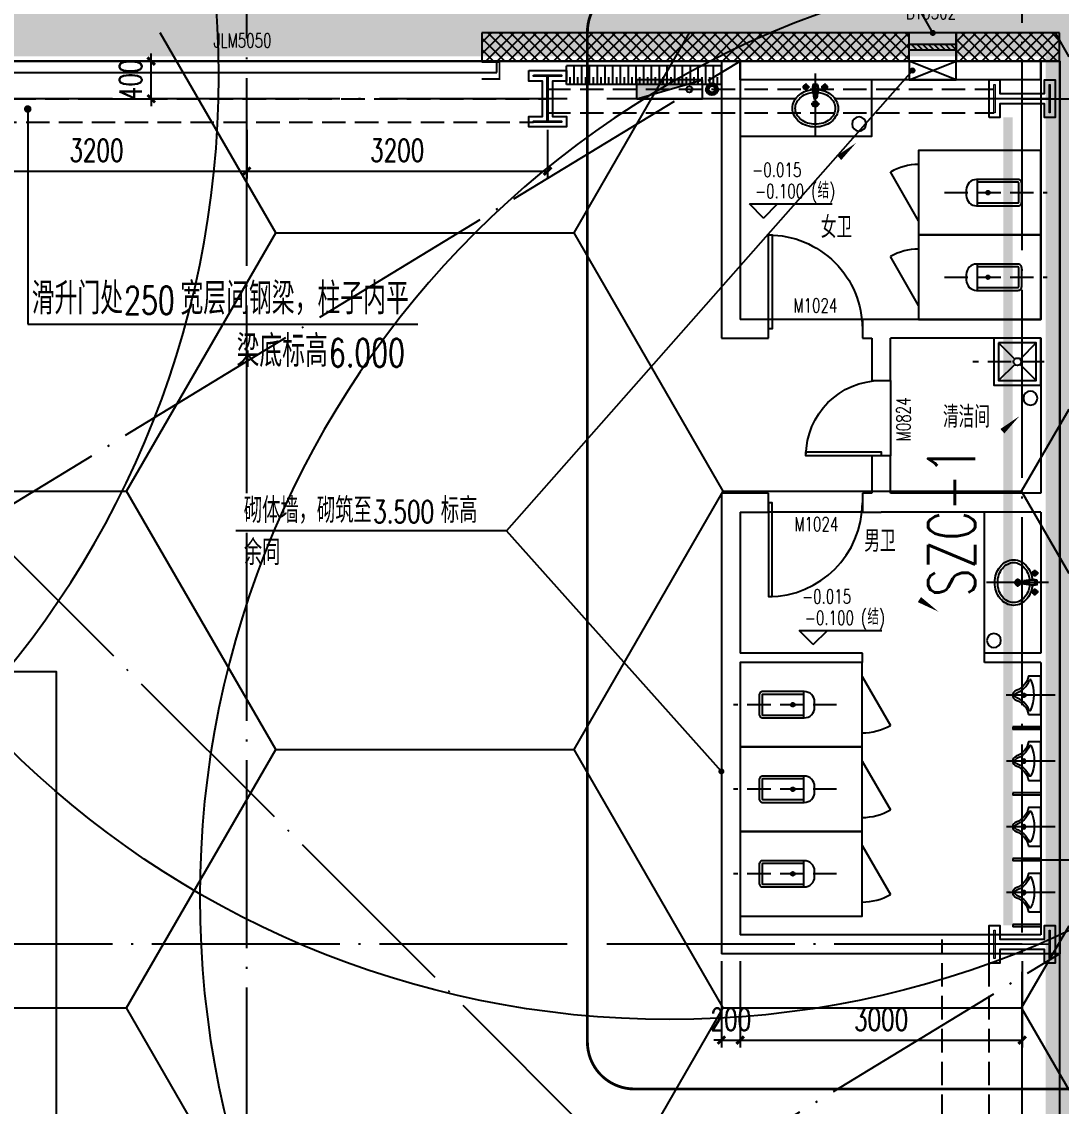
# Model space of a CAD drawing. Extents: x -821772 to -21949, y 506164 to 1049594.
# Drawn here: x -155100 to -144037, y 821096 to 832639 of the extents above; entities that cross this region are included whole.
import ezdxf
from ezdxf.enums import TextEntityAlignment as Align
from ezdxf.xclip import XClip

# ---------------------------------------------------------------- set-up
doc = ezdxf.new("R2010")
doc.units = 0
doc.header["$LTSCALE"] = 1000
doc.header["$MEASUREMENT"] = 0
doc.header["$XCLIPFRAME"] = 2
for name, pattern in [('10平面20250807_t3$0$10平面$0$DASH', [0.35, 0.25, -0.1]), ('10平面20250807_t3$0$10平面$1$DOTE', [2.42, 2, -0.2, 0.02, -0.2]), ('10平面20250807_t3$0$CENTER', [2, 1.25, -0.25, 0.25, -0.25]), ('10平面20250807_t3$0$DASH', [0.35, 0.25, -0.1]), ('10平面20250807_t3$0$DOTE', [2.42, 2, -0.2, 0.02, -0.2]), ('DASH', [0.35, 0.25, -0.1])]:
    doc.linetypes.add(name, pattern=pattern)
doc.layers.get('Defpoints').update_dxf_attribs({"color": 210})
for name, color, linetype, lineweight in [('1-防火分区线', 201, 'DASH', 50), ('10平面20250807_t3$0$LG-ZF消防', 1, 'Continuous', 60), ('10平面20250807_t3$0$S-col', 8, 'Continuous', 0), ('10平面20250807_t3$0$THIN', 8, 'Continuous', 0), ('10平面20250807_t3$0$柱间支撑', 8, '10平面20250807_t3$0$CENTER', 0)]:
    doc.layers.add(name, color=color, linetype=linetype, lineweight=lineweight)
for name, color, linetype in [('10平面20250807_t3$0$10平面$0$WINDOW', 8, 'Continuous'), ('10平面20250807_t3$0$10平面$0$WINDOW_TEXT', 8, 'Continuous'), ('10平面20250807_t3$0$10平面$1$A-AXIS-DOTE', 8, '10平面20250807_t3$0$10平面$1$DOTE'), ('10平面20250807_t3$0$99平面图例外参$0$A-HATCH-2', 8, 'Continuous'), ('10平面20250807_t3$0$A-AXIS-DOTE', 8, '10平面20250807_t3$0$DOTE'), ('10平面20250807_t3$0$A-AXIS-DP', 8, 'Continuous'), ('10平面20250807_t3$0$A-AXIS-SYMB', 8, 'Continuous'), ('10平面20250807_t3$0$A-HATCH-2', 8, 'Continuous'), ('10平面20250807_t3$0$A-HRAIL', 8, 'Continuous'), ('10平面20250807_t3$0$A-LIN-V', 8, 'Continuous'), ('10平面20250807_t3$0$A-SFCE', 8, 'Continuous'), ('10平面20250807_t3$0$A-TEXT', 8, 'Continuous'), ('10平面20250807_t3$0$A-WC', 8, 'Continuous'), ('10平面20250807_t3$0$A-WINDOW', 8, 'Continuous'), ('10平面20250807_t3$0$AS-WALL', 8, 'Continuous'), ('10平面20250807_t3$0$AS-结构边线层', 8, 'Continuous'), ('10平面20250807_t3$0$DIM_ELEV', 8, 'Continuous'), ('10平面20250807_t3$0$DIM_SYMB', 8, 'Continuous'), ('10平面20250807_t3$0$PUB_HATCH', 8, 'Continuous'), ('10平面20250807_t3$0$PUB_TEXT', 8, 'Continuous'), ('10平面20250807_t3$0$SB_ZF消火栓', 10, 'Continuous'), ('10平面20250807_t3$0$建-标高', 8, 'Continuous'), ('10平面20250807_t3$0$建-门', 8, 'Continuous'), ('10平面20250807_t3$0$建-门窗编号', 8, 'Continuous'), ('PUB_HATCH', 8, 'Continuous')]:
    doc.layers.add(name, color=color, linetype=linetype)
doc.styles.add('10平面20250807_t3$0$10平面$0$_TCH_WINDOW', font='SIMPLEX', dxfattribs={"height": 3.5, "bigfont": 'GBCBIG'})
doc.styles.add('10平面20250807_t3$0$_TCH_DIM', font='SIMPLEX', dxfattribs={"bigfont": 'GBCBIG'})
doc.styles.add('10平面20250807_t3$0$_TCH_DIM_T3', font='SIMPLEX', dxfattribs={"width": 0.705882, "bigfont": 'GBCBIG'})
doc.styles.add('10平面20250807_t3$0$_TCH_WINDOW', font='SIMPLEX', dxfattribs={"height": 3.5, "bigfont": 'GBCBIG'})
doc.styles.add('10平面20250807_t3$0$A-STANDARD', font='SIMPLEX', dxfattribs={"bigfont": 'GBCBIG'})
doc.styles.add('10平面20250807_t3$0$A-WIN-LABEL', font='SIMPLEX', dxfattribs={"bigfont": 'GBCBIG'})
doc.styles.add('10平面20250807_t3$0$TSSD_Rein', font='tj-romans1.shx', dxfattribs={"width": 0.7, "bigfont": 'tj-hztxt.shx'})
doc.dimstyles.new('10平面20250807_t3$0$_TCH_ARCH&&80', dxfattribs={"dimtxt": 238, "dimasz": 80, "dimexe": 80, "dimexo": 80, "dimgap": 101, "dimtad": 1, "dimdec": 0, "dimzin": 0, "dimdsep": 46, "dimtxsty": '10平面20250807_t3$0$_TCH_DIM_T3', "dimblk": '10平面20250807_t3$0$_ArchTick', "dimcen": 0.09, "dimclrt": 7, "dimazin": 2, "dimtfac": 1, "dimtdec": 0, "dimtix": 1, "dimtmove": 2, "dimatfit": 3, "dimfxl": 0, "dimtolj": 1, "dimtzin": 0, "dimarcsym": 0})
pattern_1 = [(45, (60, 0), (-60.000061, 60.000061), []), (135, (60, 0), (-60.000061, -60.000061), [])]

# ---------------------------------------------------------------- blocks, each defined once
blk = doc.blocks.new('10平面20250807_t3$0$_ArchTick')
at = {"color": 0, "linetype": 'ByBlock', "const_width": 0.4}
blk.add_lwpolyline([(-0.5, -0.5), (0.5, 0.5)], dxfattribs=at)
blk = doc.blocks.new('*D10131')
at = {"layer": '10平面20250807_t3$0$A-AXIS-DP', "color": 0, "lineweight": -2}
for p, q in [((68032, 26670), (68032, 26150)), ((71232, 26670), (71232, 26150)), ((68032, 26230), (71232, 26230))]:
    blk.add_line(p, q, dxfattribs=at)
at = {"layer": 'Defpoints', "color": 0}
for p in [(68032, 26750), (71232, 26750), (71232, 26230)]:
    blk.add_point(p, dxfattribs=at)
at = {"layer": '10平面20250807_t3$0$A-AXIS-DP', "color": 0, "lineweight": -2, "xscale": 80, "yscale": 80, "zscale": 80, "rotation": 180}
blk.add_blockref('10平面20250807_t3$0$_ArchTick', (68032, 26230), dxfattribs=at)
at = {"layer": '10平面20250807_t3$0$A-AXIS-DP', "color": 0, "lineweight": -2, "xscale": 80, "yscale": 80, "zscale": 80}
blk.add_blockref('10平面20250807_t3$0$_ArchTick', (71232, 26230), dxfattribs=at)
at = {"layer": '10平面20250807_t3$0$A-AXIS-DP', "color": 7, "insert": (69632, 26450), "char_height": 238, "attachment_point": 5, "style": '10平面20250807_t3$0$_TCH_DIM_T3'}
blk.add_mtext('\\A1;3200', dxfattribs=at)
blk = doc.blocks.new('*D10132')
at = {"layer": '10平面20250807_t3$0$A-AXIS-DP', "color": 0, "lineweight": -2}
for p, q in [((64832, 26670), (64832, 26150)), ((68032, 26670), (68032, 26150)), ((64832, 26230), (68032, 26230))]:
    blk.add_line(p, q, dxfattribs=at)
at = {"layer": 'Defpoints', "color": 0}
for p in [(64832, 26750), (68032, 26750), (68032, 26230)]:
    blk.add_point(p, dxfattribs=at)
at = {"layer": '10平面20250807_t3$0$A-AXIS-DP', "color": 0, "lineweight": -2, "xscale": 80, "yscale": 80, "zscale": 80, "rotation": 180}
blk.add_blockref('10平面20250807_t3$0$_ArchTick', (64832, 26230), dxfattribs=at)
at = {"layer": '10平面20250807_t3$0$A-AXIS-DP', "color": 0, "lineweight": -2, "xscale": 80, "yscale": 80, "zscale": 80}
blk.add_blockref('10平面20250807_t3$0$_ArchTick', (68032, 26230), dxfattribs=at)
at = {"layer": '10平面20250807_t3$0$A-AXIS-DP', "color": 7, "insert": (66432, 26450), "char_height": 238, "attachment_point": 5, "style": '10平面20250807_t3$0$_TCH_DIM_T3'}
blk.add_mtext('\\A1;3200', dxfattribs=at)
blk = doc.blocks.new('10平面20250807_t3$0$清洁间')
at = {"layer": '10平面20250807_t3$0$A-AXIS-DOTE', "linetype": '10平面20250807_t3$0$DASH'}
blk.add_lwpolyline([(2044571, 1694020), (2045331, 1694020)], dxfattribs=at)
at = {"layer": '10平面20250807_t3$0$A-WC'}
for points in [[(2045106, 1693770), (2045106, 1694270), (2044606, 1694270), (2044606, 1693770)], [(2045056, 1693820), (2045056, 1694220), (2044656, 1694220), (2044656, 1693820)]]:
    blk.add_lwpolyline(points, close=True, dxfattribs=at)
for points in [[(2044828, 1694048), (2044656, 1694220)], [(2044884, 1694048), (2045056, 1694220)], [(2044656, 1693820), (2044828, 1693991)], [(2045056, 1693820), (2044884, 1693991)]]:
    blk.add_lwpolyline(points, dxfattribs=at)
blk.add_circle((2044856, 1694020), 40, dxfattribs=at)
blk = doc.blocks.new('10平面20250807_t3$0$厕卫')
at = {"layer": '10平面20250807_t3$0$A-AXIS-DOTE', "linetype": '10平面20250807_t3$0$DASH'}
blk.add_line((50, -823), (50, 272), dxfattribs=at)
at = {"layer": '10平面20250807_t3$0$A-WC'}
for p, q in [((-60, -40), (-60, -470)), ((150, -30), (-50, -30)), ((160, -470), (160, -40)), ((190, -470), (-90, -470)), ((350, -1097), (-170, -1397))]:
    blk.add_line(p, q, dxfattribs=at)
blk.add_lwpolyline([(-400, 203), (-400, -1097), (500, -1097), (500, 203)], close=True, dxfattribs=at)
blk.add_lwpolyline([(190, -40, 0.414214), (150, 0), (-50, 0, 0.414214), (-90, -40), (-90, -480, 0.414214), (20, -590), (80, -590, 0.414214), (190, -480)], format="xyb", close=True, dxfattribs=at)
blk.add_circle((50, -359), 20, dxfattribs=at)
for centre, radius, start, end in [((-50, -40), 10, 90, 180), ((150, -40), 10, 0, 90), ((350, -1097), 600, 180, 209.9999)]:
    blk.add_arc(centre, radius, start, end, dxfattribs=at)
for p in [(50, 0), (50, -359)]:
    blk.add_point(p, dxfattribs=at)
blk = doc.blocks.new('10平面20250807_t3$0$$lvtry$00000224')
at = {"color": 0}
for p, q in [((-363, 0), (-363, -300)), ((-338, 0), (-363, 0)), ((-338, 0), (-338, -300)), ((337, 0), (337, -300)), ((362, 0), (337, 0)), ((362, 0), (362, -300)), ((-338, -300), (-363, -300)), ((362, -300), (337, -300))]:
    blk.add_line(p, q, dxfattribs=at)
at = {"color": 0, "elevation": 0}
blk.add_lwpolyline([(-205, -131), (-205, 0), (205, 0), (205, -131, 0.268068), (51, -263, -0.317765), (0, -300, -0.317765), (-51, -263, 0.268068)], format="xyb", close=True, dxfattribs=at)
at = {"color": 0}
blk.add_circle((0, -182, 0), 20, dxfattribs=at)
for centre, radius, start, end in [((-152, -115, 0), 10, 114.1084, 248.1394), ((5, -466, 0), 395, 66.6675, 114.1084), ((158, -113, 0), 10, 290.4941, 66.6675), ((-243, -341, 0), 233, 19.2639, 68.1394), ((243, -341, 0), 233, 110.4941, 160.7361), ((0, -256, 0), 24, 199.2639, 269.4998), ((0, -256, 0), 24, 270.5002, 340.7361)]:
    blk.add_arc(centre, radius, start, end, dxfattribs=at)
blk.add_point((0, -182, 0), dxfattribs=at)
at = {"layer": '10平面20250807_t3$0$A-AXIS-DOTE'}
blk.add_lwpolyline([(0, 153), (0, -367)], dxfattribs=at)
blk = doc.blocks.new('10平面20250807_t3$0$小便器')
at = {"layer": '10平面20250807_t3$0$A-WC', "xscale": -1, "rotation": 89.99999999999999}
blk.add_blockref('10平面20250807_t3$0$$lvtry$00000224', (2044606, 1695654), dxfattribs=at)
blk = doc.blocks.new('10平面20250807_t3$0$45345')
at = {"layer": '10平面20250807_t3$0$A-WC'}
h = blk.add_hatch(dxfattribs=at)
h.set_pattern_fill('ANSI31', color=256, scale=10)
h.set_pattern_definition([(30, (40598742844.535, 3385776346.45), (-7.9375, 13.74815), [])])
edge = h.paths.add_edge_path()
edge.add_arc((40598742441.347763, 3385774511.717568), 50, 0, 360)
blk.add_circle((40598742441.347763, 3385774511.717568), 50, dxfattribs=at)
blk = doc.blocks.new('10平面20250807_t3$0$343243')
at = {"layer": '10平面20250807_t3$0$10平面$1$A-AXIS-DOTE'}
blk.add_lwpolyline([(-137039, 783550), (-137039, 784210)], dxfattribs=at)
at = {"layer": '10平面20250807_t3$0$A-WC'}
for p, q in [((-137084, 783875), (-136994, 783875)), ((-137039, 783830), (-137039, 783920)), ((-137139, 783657), (-137139, 783731)), ((-137071, 783707), (-137056, 783814)), ((-137064, 783668), (-137056, 783814)), ((-137056, 783814), (-137022, 783814)), ((-137056, 783804), (-137022, 783804)), ((-137014, 783668), (-137022, 783814)), ((-137008, 783707), (-137022, 783814)), ((-136939, 783657), (-136939, 783731)), ((-137176, 783694), (-137103, 783694)), ((-137064, 783668), (-137071, 783707)), ((-137064, 783668), (-137014, 783668)), ((-137063, 783687), (-137015, 783687)), ((-137014, 783668), (-137008, 783707)), ((-136976, 783694), (-136903, 783694))]:
    blk.add_line(p, q, dxfattribs=at)
for points in [[(-137069, 783721, -0.055034), (-137132, 783735, -0.088849), (-137208, 783776, -0.104988), (-137263, 783843, -0.12017), (-137282, 783920, -0.12017), (-137263, 783997, -0.104988), (-137208, 784064, -0.088849), (-137132, 784105, -0.080052), (-137039, 784120, -0.080052)], [(-137065, 783751, -0.056066), (-137123, 783763, -0.088849), (-137190, 783800, -0.104988), (-137237, 783857, -0.12017), (-137252, 783920, -0.12017), (-137237, 783983, -0.104988), (-137190, 784040, -0.088849), (-137123, 784077, -0.080052), (-137039, 784090, -0.080052)], [(-137039, 784120, -0.080052), (-136946, 784105, -0.088849), (-136870, 784064, -0.104988), (-136815, 783997, -0.12017), (-136796, 783920, -0.12017), (-136815, 783843, -0.104988), (-136870, 783776, -0.088849), (-136946, 783735, -0.055034), (-137010, 783721, -0.080052)], [(-137039, 784090, -0.080052), (-136956, 784077, -0.088849), (-136889, 784040, -0.104988), (-136842, 783983, -0.12017), (-136826, 783920, -0.12017), (-136842, 783857, -0.104988), (-136889, 783800, -0.088849), (-136956, 783763, -0.056066), (-137014, 783751, -0.080052)]]:
    blk.add_lwpolyline(points, format="xyb", dxfattribs=at)
for centre, radius in [((-137039, 783875), 30), ((-137039, 783875), 20), ((-137139, 783694), 25), ((-136939, 783694), 25), ((-137139, 783694), 15), ((-136939, 783694), 15)]:
    blk.add_circle(centre, radius, dxfattribs=at)
for centre, start, end in [((-137040, 783695), 80.5252, 279.4748), ((-137038, 783695), 260.5252, 99.4748)]:
    blk.add_arc(centre, 7.19, start, end, dxfattribs=at)
blk = doc.blocks.new('*U10165')
at = {"color": 0}
blk.add_lwpolyline([(500, 0), (500, 1000), (460, 1000), (460, 0)], close=True, dxfattribs=at)
blk.add_arc((500, 0), 1000, 90, 180, dxfattribs=at)
blk = doc.blocks.new('*U10164')
at = {"color": 0, "xscale": 0.001, "yscale": 0.001, "zscale": 0.001}
blk.add_blockref('*U10165', (0, 0), dxfattribs=at)
blk = doc.blocks.new('*U10167')
at = {"color": 0}
blk.add_lwpolyline([(400, 0), (400, 800), (360, 800), (360, 0)], close=True, dxfattribs=at)
blk.add_arc((400, 0), 800, 90, 180, dxfattribs=at)
blk = doc.blocks.new('*U10166')
at = {"color": 0, "xscale": 0.00125, "yscale": 0.00125, "zscale": 0.00125}
blk.add_blockref('*U10167', (0, 0), dxfattribs=at)
blk = doc.blocks.new('10平面20250807_t3$0$ert4e6546')
at = {"layer": '10平面20250807_t3$0$A-AXIS-DOTE'}
blk.add_lwpolyline([(2222, -4363), (1702, -4363)], dxfattribs=at)
at = {"layer": '10平面20250807_t3$0$A-AXIS-SYMB'}
for points in [[(-426, 1047, 0, 0, 0), (104, 1517, 0, 64, 0), (-76, 1358, 0, 0, 0)], [(1310, -1863, 0, 0, 0), (1840, -1393, 0, 64, 0), (1660, -1552, 0, 0, 0)], [(364, -3083, 0, 0, 0), (980, -3473, 0, 64, 0), (777, -3344, 0, 0, 0)]]:
    blk.add_lwpolyline(points, format="xyseb", dxfattribs=at)
at = {"layer": '10平面20250807_t3$0$A-LIN-V'}
blk.add_line((2070, 2187), (-1130, 2187), dxfattribs=at)
at = {"layer": '10平面20250807_t3$0$A-WC'}
for p, q in [((1470, -3913), (1470, -2413)), ((2070, -4700), (1770, -4700)), ((1770, -4700), (1770, -4725)), ((2070, -4725), (1770, -4725)), ((2070, -4700), (2070, -4725))]:
    blk.add_line(p, q, dxfattribs=at)
blk.add_lwpolyline([(-1130, 1587), (270, 1587), (270, 2187), (270, 2187)], dxfattribs=at)
at = {"layer": '10平面20250807_t3$0$A-WC', "elevation": 0}
blk.add_lwpolyline([(1939, -4568), (2070, -4568), (2070, -4158), (1939, -4158, -0.268068), (1806, -4312, 0.317765), (1770, -4363, 0.317765), (1806, -4414, -0.268068)], format="xyb", close=True, dxfattribs=at)
at = {"layer": '10平面20250807_t3$0$A-WC'}
blk.add_circle((1888, -4363, 0), 20, dxfattribs=at)
for centre, radius, start, end in [((1729, -4120, 0), 233, 289.2639, 339.5059), ((1957, -4205, 0), 10, 23.3325, 159.5059), ((1603, -4358, 0), 395, 335.8916, 23.3325), ((1814, -4363, 0), 24, 109.2639, 179.4998), ((1814, -4363, 0), 24, 180.5002, 250.7361), ((1729, -4606, 0), 233, 21.8606, 70.7361), ((1955, -4515, 0), 10, 201.8606, 335.8916)]:
    blk.add_arc(centre, radius, start, end, dxfattribs=at)
blk.add_point((1888, -4363, 0), dxfattribs=at)
at = {"layer": '10平面20250807_t3$0$AS-WALL'}
for p, q in [((-1330, 2387), (-1330, -563)), ((-1130, 2387), (-1330, 2387)), ((-1130, 2387), (-1130, -363)), ((2070, 2387), (2070, -363)), ((2270, 2387), (2070, 2387)), ((2270, 2387), (2270, -463)), ((-830, -363), (-1130, -363)), ((-830, -563), (-830, -363)), ((370, -363), (170, -363)), ((170, -363), (170, -563)), ((2070, -363), (370, -363)), ((-1330, -563), (-830, -563)), ((170, -563), (270, -563)), ((270, -563), (270, -1013)), ((470, -1013), (470, -563)), ((2070, -563), (470, -563)), ((2070, -563), (2070, -2213)), ((2270, -463), (2270, -2313)), ((270, -1013), (470, -1013)), ((470, -1813), (270, -1813)), ((270, -1813), (270, -2213)), ((470, -2213), (470, -1813)), ((-1330, -2213), (-1330, -3963)), ((-830, -2213), (-1330, -2213)), ((-830, -2413), (-830, -2213)), ((270, -2213), (170, -2213)), ((170, -2213), (170, -2413)), ((2070, -2213), (470, -2213)), ((-1130, -2413), (-1130, -3913)), ((-1130, -2413), (-830, -2413)), ((170, -2413), (370, -2413)), ((2070, -2413), (370, -2413)), ((2070, -2413), (2070, -3913)), ((2270, -2313), (2270, -3963)), ((170, -3913), (-1130, -3913)), ((170, -4013), (170, -3913)), ((2070, -3913), (1470, -3913)), ((1470, -4013), (1470, -3913)), ((-1330, -3963), (-1330, -7113)), ((170, -4013), (-1130, -4013)), ((-1130, -4013), (-1130, -6913)), ((2070, -4013), (1470, -4013)), ((2070, -4013), (2070, -6913)), ((2270, -3963), (2270, -7113)), ((2070, -6913), (-1130, -6913)), ((2270, -7113), (-1330, -7113))]:
    blk.add_line(p, q, dxfattribs=at)
at = {"layer": '10平面20250807_t3$0$建-门'}
for p, q in [((170, -363), (-830, -363)), ((470, -1013), (470, -1813)), ((170, -2413), (-830, -2413))]:
    blk.add_line(p, q, dxfattribs=at)
for name, p, rotation in [('10平面20250807_t3$0$厕卫', (1866, 1037), 270), ('10平面20250807_t3$0$厕卫', (1866, 137), 270), ('10平面20250807_t3$0$厕卫', (-928, -4513), 90), ('10平面20250807_t3$0$小便器', (2046676, 1690591), 180), ('10平面20250807_t3$0$厕卫', (-928, -5413), 90), ('10平面20250807_t3$0$小便器', (2046676, 1689891), 180), ('10平面20250807_t3$0$厕卫', (-928, -6313), 90), ('10平面20250807_t3$0$小便器', (2046676, 1689191), 180)]:
    blk.add_blockref(name, p, dxfattribs=dict(rotation=rotation))
at = {"layer": '10平面20250807_t3$0$A-HRAIL', "rotation": 180}
blk.add_blockref('10平面20250807_t3$0$清洁间', (2046676, 1693207), dxfattribs=at)
at = {"layer": '10平面20250807_t3$0$A-LIN-V', "xscale": -1.5, "yscale": 1.5, "zscale": 1.5}
for p in [(60898113797, -5078660050), (60898115621, -5078662967), (60898115232, -5078665548)]:
    blk.add_blockref('10平面20250807_t3$0$45345', p, dxfattribs=at)
at = {"layer": '10平面20250807_t3$0$A-WINDOW'}
for p, rotation in [((-137370, 785805), 180), ((785700, 133876), 90)]:
    blk.add_blockref('10平面20250807_t3$0$343243', p, dxfattribs=dict(at, rotation=rotation))
at = {"layer": '10平面20250807_t3$0$建-门'}
ref = blk.add_blockref('*U10164', (-330, -463), dxfattribs=dict(at, xscale=1000, yscale=-1000, zscale=199.9999999999999, rotation=180.0000000000208))
ref.add_attrib('A', 'M1024', (-564, -287), dxfattribs={"layer": '10平面20250807_t3$0$建-门窗编号', "ltscale": 500, "height": 148.8, "style": '10平面20250807_t3$0$A-WIN-LABEL', "width": 0.705882})
ref = blk.add_blockref('*U10166', (370, -1413), dxfattribs=dict(at, xscale=800, yscale=-800, zscale=199.9999999999998, rotation=270))
ref.add_attrib('A', 'M0824', (681, -1660), dxfattribs={"layer": '10平面20250807_t3$0$建-门窗编号', "ltscale": 500, "height": 148.8, "rotation": 90, "style": '10平面20250807_t3$0$A-WIN-LABEL', "width": 0.705882})
ref = blk.add_blockref('*U10164', (-330, -2313), dxfattribs=dict(at, xscale=1000, yscale=1000, zscale=200, rotation=180.0000000000208))
ref.add_attrib('A', 'M1024', (-554, -2617), dxfattribs={"layer": '10平面20250807_t3$0$建-门窗编号', "ltscale": 500, "height": 148.8, "style": '10平面20250807_t3$0$A-WIN-LABEL', "width": 0.705882})
at = {"layer": '10平面20250807_t3$0$A-TEXT', "style": '10平面20250807_t3$0$_TCH_WINDOW'}
for s, p in [('女卫', (-272, 503)), ('清洁间', (1028, -1515)), ('男卫', (191, -2836))]:
    blk.add_text(s, height=231.5, dxfattribs=at).set_placement(p)
blk = doc.blocks.new('10平面20250807_t3$0$43243')
at = {"layer": '10平面20250807_t3$0$AS-结构边线层'}
blk.add_lwpolyline([(-144054, 741420), (-144054, 832220), (-156104, 832220), (-156104, 831970), (-158204, 831970), (-158204, 832220), (-163704, 832220), (-163704, 831970), (-165804, 831970), (-165804, 832220), (-166544, 832220), (-166544, 832390), (-179464, 832390)], dxfattribs=at)
blk = doc.blocks.new('10平面20250807_t3$0$_FZH')
at = {"layer": '10平面20250807_t3$0$A-HATCH-2'}
blk.add_lwpolyline([(-0.437, -0.25), (-0.437, 0.25), (-0.297, 0.25), (-0.297, 0.067), (0.298, 0.067), (0.298, 0.25), (0.438, 0.25), (0.438, -0.25), (0.298, -0.25), (0.298, -0.068), (-0.297, -0.068), (-0.297, -0.25)], close=True, dxfattribs=at)
at = {"layer": '10平面20250807_t3$0$S-col'}
blk.add_lwpolyline([(-0.375, -0.188), (-0.375, 0.187), (-0.36, 0.187), (-0.36, 0.005), (0.36, 0.005), (0.36, 0.187), (0.375, 0.187), (0.375, -0.188), (0.36, -0.188), (0.36, -0.005), (-0.36, -0.005), (-0.36, -0.188)], close=True, dxfattribs=at)
blk = doc.blocks.new('10平面20250807_t3$0$342343243')
at = {"layer": '10平面20250807_t3$0$A-AXIS-DP', "color": 5}
blk.add_lwpolyline([(-155704, 832070), (-155404, 832070), (-155404, 832058), (-155550, 832058), (-155550, 831582), (-155404, 831582), (-155404, 831570), (-155704, 831570), (-155704, 831582), (-155558, 831582), (-155558, 832058), (-155704, 832058), (-155704, 832070)], close=True, dxfattribs=at)
at = {"layer": '10平面20250807_t3$0$A-HATCH-2'}
blk.add_lwpolyline([(-155754, 832120), (-155354, 832120), (-155354, 832008), (-155500, 832008), (-155500, 831632), (-155354, 831632), (-155354, 831520), (-155754, 831520), (-155754, 831632), (-155608, 831632), (-155608, 832008), (-155754, 832008)], close=True, dxfattribs=at)
blk = doc.blocks.new('10平面20250807_t3$0$w4234324')
at = {"xscale": 800.0000000000005, "yscale": 800.0000000000005, "zscale": 800.0000000000005}
for p in [(-144454, 831820), (-144454, 822820)]:
    blk.add_blockref('10平面20250807_t3$0$_FZH', p, dxfattribs=at)
at = {"layer": '10平面20250807_t3$0$A-AXIS-DP'}
blk.add_blockref('10平面20250807_t3$0$342343243', (6050, 0), dxfattribs=at)
blk = doc.blocks.new('*D10449')
at = {"layer": '10平面20250807_t3$0$A-AXIS-DP', "color": 0, "lineweight": -2}
for p, q in [((-154450, 832220), (-153642, 832220)), ((-153722, 832220), (-153722, 832300)), ((-153722, 831820), (-153722, 832220)), ((-154450, 831820), (-153642, 831820)), ((-153722, 831820), (-153722, 831740))]:
    blk.add_line(p, q, dxfattribs=at)
at = {"layer": 'Defpoints', "color": 0}
for p in [(-154530, 832220), (-153722, 832220), (-154530, 831820)]:
    blk.add_point(p, dxfattribs=at)
at = {"layer": '10平面20250807_t3$0$A-AXIS-DP', "color": 0, "lineweight": -2, "xscale": 80, "yscale": 80, "zscale": 80}
for p, rotation in [((-153722, 832220), 270), ((-153722, 831820), 90)]:
    blk.add_blockref('10平面20250807_t3$0$_ArchTick', p, dxfattribs=dict(at, rotation=rotation))
at = {"layer": '10平面20250807_t3$0$A-AXIS-DP', "color": 7, "insert": (-153942, 832020), "char_height": 238, "attachment_point": 5, "rotation": 90, "style": '10平面20250807_t3$0$_TCH_DIM_T3'}
blk.add_mtext('\\A1;400', dxfattribs=at)
blk = doc.blocks.new('10平面20250807_t3$0$3132')
at = {"layer": '10平面20250807_t3$0$DIM_ELEV', "linetype": '10平面20250807_t3$0$DASH', "const_width": 30}
blk.add_lwpolyline([(-148580, 833030), (-143480, 833030, -0.414214), (-142980, 832530), (-142980, 821780, -0.414214), (-143480, 821280), (-148580, 821280, -0.414214), (-149080, 821780), (-149080, 832530, -0.414214)], format="xyb", close=True, dxfattribs=at)
blk = doc.blocks.new('10平面20250807_t3$0$23124232432')
at = {"layer": '10平面20250807_t3$0$柱间支撑', "const_width": 100}
blk.add_lwpolyline([(-144604, 831620), (-144604, 823020)], dxfattribs=at)
at = {"layer": '10平面20250807_t3$0$THIN', "style": '10平面20250807_t3$0$TSSD_Rein', "width": 0.7}
blk.add_text('SZC-1', height=500, rotation=90, dxfattribs=at).set_placement((-144804, 827320), align=Align.BOTTOM_CENTER)
blk = doc.blocks.new('10平面20250807_t3$0$3333')
at = {"layer": '10平面20250807_t3$0$A-SFCE', "const_width": 20}
blk.add_lwpolyline([(-227064, 766320), (-227064, 766510), (-227244, 766510), (-227244, 766320)], dxfattribs=at)
blk = doc.blocks.new('10平面20250807_t3$0$99平面图例外参$0$$LinePat$填挖边坡')
at = {"color": 0}
for p, q in [((0, 0), (0, -1500)), ((300, 0), (300, -600))]:
    blk.add_line(p, q, dxfattribs=at)
at = {"layer": 'Defpoints', "color": 0}
blk.add_point((600, 0), dxfattribs=at)
blk = doc.blocks.new('10平面20250807_t3$0$34242343243')
at = {"layer": '10平面20250807_t3$0$A-LIN-V'}
for p, q in [((-149304, 831970), (-149304, 832170)), ((-147654, 832170), (-149304, 832170)), ((-147654, 831970), (-149304, 831970))]:
    blk.add_line(p, q, dxfattribs=at)
at = {"layer": '10平面20250807_t3$0$99平面图例外参$0$A-HATCH-2', "color": 203, "xscale": 0.1375000007618825, "yscale": 0.1333333333333333, "zscale": 0.1333333333333333, "rotation": 179.9999999990459}
for p in [(-149222, 831970), (-149139, 831970), (-149057, 831970), (-148974, 831970), (-148892, 831970), (-148809, 831970), (-148727, 831970), (-148644, 831970), (-148562, 831970), (-148479, 831970), (-148397, 831970), (-148314, 831970), (-148232, 831970), (-148149, 831970), (-148067, 831970), (-147984, 831970), (-147902, 831970), (-147819, 831970), (-147737, 831970), (-147654, 831970)]:
    blk.add_blockref('10平面20250807_t3$0$99平面图例外参$0$$LinePat$填挖边坡', p, dxfattribs=at)
at = {"layer": '10平面20250807_t3$0$A-SFCE', "xscale": -1, "rotation": 270}
blk.add_blockref('10平面20250807_t3$0$3333', (-916525, 1059274), dxfattribs=at)
blk = doc.blocks.new('10平面20250807_t3$0$A$C5D961328')
at = {"layer": '10平面20250807_t3$0$SB_ZF消火栓'}
blk.add_hatch(color=256, dxfattribs=at).paths.add_polyline_path([(0, 40), (700, 40), (700, 240)])
at = {"layer": '10平面20250807_t3$0$A-LIN-V', "ltscale": 500}
blk.add_circle((350, 40), 10001, dxfattribs=at)
at = {"layer": '10平面20250807_t3$0$SB_ZF消火栓'}
for p, q in [((700, 240), (0, 240)), ((0, 240), (0, 40)), ((700, 240), (0, 40)), ((700, 240), (700, 40)), ((0, 40), (700, 40))]:
    blk.add_line(p, q, dxfattribs=at)
at = {"layer": '10平面20250807_t3$0$SB_ZF消火栓', "color": 1}
blk.add_circle((140, 140), 32.5, dxfattribs=at)
blk = doc.blocks.new('10平面20250807_t3$0$43242343')
at = {"layer": '10平面20250807_t3$0$LG-ZF消防', "linetype": 'Continuous'}
blk.add_circle((-147754, 831920), 50, dxfattribs=at)
blk = doc.blocks.new('10平面20250807_t3$0$234243242332')
at = {"layer": '10平面20250807_t3$0$LG-ZF消防', "linetype": 'Continuous'}
blk.add_blockref('10平面20250807_t3$0$43242343', (0, 0), dxfattribs=at)
at = {"layer": '10平面20250807_t3$0$SB_ZF消火栓', "xscale": -1, "rotation": 180}
for p in [(-163354, 832102), (-143554, 823360)]:
    blk.add_blockref('10平面20250807_t3$0$A$C5D961328', p, dxfattribs=at)
at = {"layer": '10平面20250807_t3$0$SB_ZF消火栓', "rotation": 180}
blk.add_blockref('10平面20250807_t3$0$A$C5D961328', (-147854, 832060), dxfattribs=at)
blk = doc.blocks.new('*D11731')
at = {"layer": '10平面20250807_t3$0$A-AXIS-DP', "color": 0, "lineweight": -2}
for p, q in [((-147454, 822640), (-147454, 821720)), ((-144454, 822640), (-144454, 821720)), ((-147454, 821800), (-144454, 821800))]:
    blk.add_line(p, q, dxfattribs=at)
at = {"layer": 'Defpoints', "color": 0}
for p in [(-147454, 822720), (-144454, 822720), (-144454, 821800)]:
    blk.add_point(p, dxfattribs=at)
at = {"layer": '10平面20250807_t3$0$A-AXIS-DP', "color": 0, "lineweight": -2, "xscale": 80, "yscale": 80, "zscale": 80, "rotation": 180}
blk.add_blockref('10平面20250807_t3$0$_ArchTick', (-147454, 821800), dxfattribs=at)
at = {"layer": '10平面20250807_t3$0$A-AXIS-DP', "color": 0, "lineweight": -2, "xscale": 80, "yscale": 80, "zscale": 80}
blk.add_blockref('10平面20250807_t3$0$_ArchTick', (-144454, 821800), dxfattribs=at)
at = {"layer": '10平面20250807_t3$0$A-AXIS-DP', "color": 7, "insert": (-145954, 822020), "char_height": 238, "attachment_point": 5, "style": '10平面20250807_t3$0$_TCH_DIM_T3'}
blk.add_mtext('\\A1;3000', dxfattribs=at)
blk = doc.blocks.new('*D11732')
at = {"layer": '10平面20250807_t3$0$A-AXIS-DP', "color": 0, "lineweight": -2}
for p, q in [((-147654, 822640), (-147654, 821720)), ((-147454, 822640), (-147454, 821720)), ((-147654, 821800), (-147734, 821800)), ((-147654, 821800), (-147454, 821800)), ((-147454, 821800), (-147374, 821800))]:
    blk.add_line(p, q, dxfattribs=at)
at = {"layer": 'Defpoints', "color": 0}
for p in [(-147654, 822720), (-147454, 822720), (-147454, 821800)]:
    blk.add_point(p, dxfattribs=at)
at = {"layer": '10平面20250807_t3$0$A-AXIS-DP', "color": 0, "lineweight": -2, "xscale": 80, "yscale": 80, "zscale": 80}
blk.add_blockref('10平面20250807_t3$0$_ArchTick', (-147654, 821800), dxfattribs=at)
at = {"layer": '10平面20250807_t3$0$A-AXIS-DP', "color": 0, "lineweight": -2, "xscale": 80, "yscale": 80, "zscale": 80, "rotation": 180}
blk.add_blockref('10平面20250807_t3$0$_ArchTick', (-147454, 821800), dxfattribs=at)
at = {"layer": '10平面20250807_t3$0$A-AXIS-DP', "color": 7, "insert": (-147554, 822020), "char_height": 238, "attachment_point": 5, "style": '10平面20250807_t3$0$_TCH_DIM_T3'}
blk.add_mtext('\\A1;200', dxfattribs=at)
blk = doc.blocks.new('*U10280')
at = {"color": 0}
for p, q in [((-250, 150), (250, 150)), ((250, 30), (-250, 30)), ((-250, -30), (-190, 30)), ((-190, -30), (-130, 30)), ((-130, -30), (-70, 30)), ((-70, -30), (-10, 30)), ((-10, -30), (50, 30)), ((50, -30), (110, 30)), ((110, -30), (170, 30)), ((170, -30), (230, 30)), ((250, -30), (-250, -30)), ((-250, -150), (250, -150))]:
    blk.add_line(p, q, dxfattribs=at)
for points in [[(-250, -150), (-250, 150)], [(250, -150), (250, 150)]]:
    blk.add_lwpolyline(points, dxfattribs=at)
blk = doc.blocks.new('*U10279')
at = {"color": 0, "xscale": 0.001999999996058992, "yscale": 0.003333333333333334, "zscale": 0.001999999996058992}
blk.add_blockref('*U10280', (0, 0), dxfattribs=at)
blk = doc.blocks.new('10平面20250807_t3$0$10平面$0$$DorLib2D$00000126')
at = {"color": 0, "linetype": 'Continuous'}
for p, q in [((-0.532, 0.5), (-0.532, 0.9)), ((0.532, 0.9), (0.532, 0.5))]:
    blk.add_line(p, q, dxfattribs=at)
at = {"color": 0, "linetype": '10平面20250807_t3$0$10平面$0$DASH'}
for p, q in [((-0.532, 0.9), (0.532, 0.9)), ((-0.532, 0.5), (0.532, 0.5))]:
    blk.add_line(p, q, dxfattribs=at)
blk = doc.blocks.new('10平面20250807_t3$0$dote')
at = {"layer": '10平面20250807_t3$0$A-AXIS-DOTE'}
for p, q in [((76882.2, 10800), (46882.2, 40800)), ((68032.2, -69160), (68032.2, 36662.3)), ((76282.2, -68993.9), (76282.2, 36606.4)), ((76282.2, 27000), (-41310, 27000)), ((76282.2, 27000), (124536.4, 27000)), ((76282.2, 18900), (124441.5, 18900)), ((76282.2, 18000), (-41310, 18000))]:
    blk.add_line(p, q, dxfattribs=at)
at = {"layer": '10平面20250807_t3$0$A-AXIS-DP'}
for p1, p2, picture, middle in [((64832.2, 26750), (68032.2, 26750), '*D10132', (66432.2, 26450)), ((68032.2, 26750), (71232.2, 26750), '*D10131', (69632.2, 26450))]:
    dim = blk.add_aligned_dim(p1=p1, p2=p2, distance=-520, dimstyle='10平面20250807_t3$0$_TCH_ARCH&&80', dxfattribs=at)
    dim.commit()
    dim.dimension.update_dxf_attribs({"geometry": picture, "text_midpoint": middle})
blk = doc.blocks.new('10平面20250807_t3$0$3243243')
at = {"layer": '10平面20250807_t3$0$A-AXIS-SYMB'}
for p, q in [((-155035.8, 831710), (-155035.8, 829420)), ((-155035.8, 829420), (-150885.8, 829420))]:
    blk.add_line(p, q, dxfattribs=at)
at = {"layer": '10平面20250807_t3$0$A-AXIS-SYMB', "const_width": 40}
blk.add_lwpolyline([(-155035.8, 831730, 1), (-155035.8, 831690, 1)], format="xyb", close=True, dxfattribs=at)
at = {"layer": '10平面20250807_t3$0$A-HATCH-2', "linetype": '10平面20250807_t3$0$DASH'}
for p, q in [((-145304.2, 741520), (-145304.2, 822870)), ((-144804.2, 741520), (-144804.2, 822870))]:
    blk.add_line(p, q, dxfattribs=at)
at = {"layer": '10平面20250807_t3$0$A-SFCE', "linetype": '10平面20250807_t3$0$DASH'}
for p, q in [((-149508.2, 831920), (-144754.2, 831920)), ((-149508.2, 831670), (-144754.2, 831670))]:
    blk.add_line(p, q, dxfattribs=at)
at = {"layer": '10平面20250807_t3$0$A-SFCE', "color": 3, "linetype": '10平面20250807_t3$0$DASH'}
for p, q in [((-155900.2, 831820), (-149508.2, 831820)), ((-155754.2, 831570), (-149654.2, 831570))]:
    blk.add_line(p, q, dxfattribs=at)
at = {"layer": '10平面20250807_t3$0$PUB_TEXT', "style": '10平面20250807_t3$0$_TCH_DIM'}
for s, p in [('滑升门处', (-154994, 829525)), ('宽层间钢梁，柱子内平', (-153411, 829525)), ('梁底标高', (-152813.8, 828965))]:
    blk.add_text(s, height=337.59, dxfattribs=at).set_placement(p)
at = {"layer": '10平面20250807_t3$0$PUB_TEXT', "style": '10平面20250807_t3$0$_TCH_DIM', "width": 0.705882}
for s, p in [('250', (-154011, 829525)), ('6.000', (-151830.8, 828965))]:
    blk.add_text(s, height=297.5, dxfattribs=at).set_placement(p)
at = {"layer": '10平面20250807_t3$0$A-AXIS-DP', "color": 1}
dim = blk.add_aligned_dim(p1=(-154530, 831820), p2=(-154530, 832220), distance=-808, dimstyle='10平面20250807_t3$0$_TCH_ARCH&&80', dxfattribs=at)
dim.commit()
dim.dimension.update_dxf_attribs({"geometry": '*D10449', "text_midpoint": (-153942, 832020)})
blk = doc.blocks.new('10平面20250807_t3')
at = {"layer": '10平面20250807_t3$0$PUB_HATCH'}
h = blk.add_hatch(dxfattribs=at)
h.set_pattern_fill('多孔材料', color=256, scale=30, style=0)
h.set_pattern_definition(pattern_1)
h.paths.add_polyline_path([(-150204.2, 832220), (-145654.2, 832220), (-145654.2, 832520), (-150204.2, 832520)])
h = blk.add_hatch(dxfattribs=at)
h.set_pattern_fill('多孔材料', color=256, scale=30, style=0)
h.set_pattern_definition(pattern_1)
h.paths.add_polyline_path([(-144054.2, 832520), (-145154.2, 832520), (-145154.2, 832220), (-144054.2, 832220)])
at = {"layer": '10平面20250807_t3$0$A-AXIS-DOTE'}
for p, q in [((-158130, 825720), (-147454.2, 832220)), ((-144154.2, 831820), (-109248.5, 831820)), ((-154730, 816220), (-144054.2, 822720))]:
    blk.add_line(p, q, dxfattribs=at)
at = {"layer": '10平面20250807_t3$0$A-AXIS-SYMB'}
blk.add_line((-145404.2, 832520), (-146440, 834350), dxfattribs=at)
at = {"layer": '10平面20250807_t3$0$A-AXIS-SYMB', "const_width": 32}
blk.add_lwpolyline([(-145396.3, 832506.1, 1), (-145412.1, 832533.9, 1)], format="xyb", close=True, dxfattribs=at)
at = {"layer": '10平面20250807_t3$0$A-SFCE'}
blk.add_lwpolyline([(-158130, 816220), (-154730, 816220), (-154730, 825720), (-158130, 825720)], close=True, dxfattribs=at)
at = {"layer": '10平面20250807_t3$0$A-WINDOW'}
for p, q in [((-145654.2, 832220), (-145654.2, 832020)), ((-145154.2, 832220), (-145654.2, 832220)), ((-145154.2, 832020), (-145654.2, 832220)), ((-145654.2, 832020), (-145154.2, 832220)), ((-145154.2, 832020), (-145154.2, 832220)), ((-145654.2, 832020), (-145154.2, 832020))]:
    blk.add_line(p, q, dxfattribs=at)
at = {"layer": '10平面20250807_t3$0$AS-WALL'}
for p, q in [((-145654.2, 832520), (-150204.2, 832520)), ((-150204.2, 832520), (-150204.2, 832220)), ((-145654.2, 832220), (-145654.2, 832520)), ((-144054.2, 832520), (-145154.2, 832520)), ((-145154.2, 832520), (-145154.2, 832220)), ((-144054.2, 832220), (-144054.2, 832520)), ((-150204.2, 832220), (-145654.2, 832220)), ((-144254.2, 832220), (-147454.2, 832220)), ((-147454.2, 832020), (-147454.2, 832220)), ((-145154.2, 832220), (-144054.2, 832220)), ((-144254.2, 832020), (-144254.2, 832220)), ((-144254.2, 832020), (-147454.2, 832020))]:
    blk.add_line(p, q, dxfattribs=at)
at = {"layer": '10平面20250807_t3$0$DIM_SYMB'}
for p, q in [((-145620, 832120), (-149940, 827220)), ((-149940, 827220), (-152820, 827220)), ((-147654.2, 824660), (-149940, 827220))]:
    blk.add_line(p, q, dxfattribs=at)
at = {"layer": '10平面20250807_t3$0$DIM_SYMB', "const_width": 32}
for points in [[(-145609.4, 832132, 1), (-145630.6, 832108, 1)], [(-147643.5, 824648.1, 1), (-147664.8, 824671.9, 1)]]:
    blk.add_lwpolyline(points, format="xyb", close=True, dxfattribs=at)
at = {"layer": '10平面20250807_t3$0$建-标高'}
for p, q in [((-147206.4, 830550), (-147356.4, 830700)), ((-147356.4, 830700), (-146476.4, 830700)), ((-147206.4, 830550), (-147056.4, 830700)), ((-146676.4, 826010), (-146826.4, 826160)), ((-146826.4, 826160), (-145946.4, 826160)), ((-146676.4, 826010), (-146526.4, 826160))]:
    blk.add_line(p, q, dxfattribs=at)
blk.add_blockref('10平面20250807_t3$0$ert4e6546', (-146323.8, 829832.9))
at = {"layer": '10平面20250807_t3$0$10平面$0$WINDOW'}
ref = blk.add_blockref('10平面20250807_t3$0$10平面$0$$DorLib2D$00000126', (-152704.2, 832370), dxfattribs=dict(at, xscale=5000, yscale=-300, zscale=300))
ref.add_attrib('A', 'JLM5050', (-153058, 832365.6), dxfattribs={"layer": '10平面20250807_t3$0$10平面$0$WINDOW_TEXT', "ltscale": 500, "height": 148.75, "style": '10平面20250807_t3$0$10平面$0$_TCH_WINDOW', "width": 0.705882})
at = {"layer": '10平面20250807_t3$0$A-AXIS-DP'}
for name in ['10平面20250807_t3$0$3132', '10平面20250807_t3$0$3243243']:
    blk.add_blockref(name, (0, 0), dxfattribs=at)
at = {"layer": '10平面20250807_t3$0$A-WINDOW'}
for name in ['10平面20250807_t3$0$43243', '10平面20250807_t3$0$w4234324']:
    blk.add_blockref(name, (0, 0), dxfattribs=at)
ref = blk.add_blockref('*U10279', (-145404.2, 832370), dxfattribs=dict(at, xscale=-500.000000985252, yscale=300, zscale=300, rotation=359.9999999999957))
ref.add_attrib('A', 'BY0502', (-145691.7, 832665.6), dxfattribs={"layer": '10平面20250807_t3$0$建-门窗编号', "ltscale": 500, "height": 148.75, "style": '10平面20250807_t3$0$A-WIN-LABEL', "width": 0.705882})
at = {"layer": '10平面20250807_t3$0$AS-WALL'}
blk.add_blockref('10平面20250807_t3$0$dote', (-220736.4, 804820), dxfattribs=at)
at = {"layer": '10平面20250807_t3$0$DIM_SYMB'}
blk.add_blockref('10平面20250807_t3$0$34242343243', (0, 0), dxfattribs=at)
at = {"layer": '10平面20250807_t3$0$SB_ZF消火栓', "linetype": 'Continuous'}
blk.add_blockref('10平面20250807_t3$0$234243242332', (0, 0), dxfattribs=at)
at = {"layer": '10平面20250807_t3$0$柱间支撑'}
blk.add_blockref('10平面20250807_t3$0$23124232432', (0, 0), dxfattribs=at)
at = {"layer": '10平面20250807_t3$0$PUB_TEXT', "width": 0.705882}
for s, height, style, p in [('-0.015', 148.75, '10平面20250807_t3$0$A-STANDARD', (-147325, 830987.5)), ('(', 148.8, '10平面20250807_t3$0$A-STANDARD', (-146700, 830760)), (')', 148.8, '10平面20250807_t3$0$A-STANDARD', (-146507.1, 830760)), ('-0.100', 148.75, '10平面20250807_t3$0$A-STANDARD', (-147295, 830760)), ('3.500', 238, '10平面20250807_t3$0$_TCH_DIM', (-151359.8, 827304)), ('-0.015', 148.75, '10平面20250807_t3$0$A-STANDARD', (-146795, 826447.5)), ('-0.100', 148.75, '10平面20250807_t3$0$A-STANDARD', (-146765, 826220)), ('(', 148.8, '10平面20250807_t3$0$A-STANDARD', (-146170, 826220)), (')', 148.8, '10平面20250807_t3$0$A-STANDARD', (-145977.1, 826220))]:
    blk.add_text(s, height=height, dxfattribs=dict(at, style=style)).set_placement(p)
at = {"layer": '10平面20250807_t3$0$PUB_TEXT'}
for s, height, style, p in [('结', 168.8, '10平面20250807_t3$0$A-STANDARD', (-146630, 830760)), ('砌体墙，砌筑至', 270.07, '10平面20250807_t3$0$_TCH_DIM', (-152736, 827304)), ('标高', 270.07, '10平面20250807_t3$0$_TCH_DIM', (-150639.8, 827304)), ('余同', 270.07, '10平面20250807_t3$0$_TCH_DIM', (-152736, 826856)), ('结', 168.8, '10平面20250807_t3$0$A-STANDARD', (-146100, 826220))]:
    blk.add_text(s, height=height, dxfattribs=dict(at, style=style)).set_placement(p)
at = {"layer": '10平面20250807_t3$0$A-AXIS-DP'}
for p1, p2, picture, middle in [((-147654.2, 822720), (-147454.2, 822720), '*D11732', (-147554.2, 822020)), ((-147454.2, 822720), (-144454.2, 822720), '*D11731', (-145954.2, 822020))]:
    dim = blk.add_aligned_dim(p1=p1, p2=p2, distance=-920, dimstyle='10平面20250807_t3$0$_TCH_ARCH&&80', dxfattribs=at)
    dim.commit()
    dim.dimension.update_dxf_attribs({"geometry": picture, "text_midpoint": middle})

msp = doc.modelspace()

# ---------------------------------------------------------------- block references
at = {"ltscale": 100}
ref = msp.add_blockref('10平面20250807_t3', (0, 0), dxfattribs=at)
XClip(ref).set_block_clipping_path([(-386212.6353242097, 506163.79756496), (-21948.7593967821, 884998.2285294847)])

# ---------------------------------------------------------------- next in the draw order: hatches: boundary and pattern name
at = {"layer": 'PUB_HATCH', "ltscale": 5000}
h = msp.add_hatch(dxfattribs=at)
h.set_pattern_fill('HONEY', color=8, scale=2000)
h.set_pattern_definition([(0, (0, 0), (4762.5, 2749.63), [3175, -6350]), (120, (0, 0), (-4762.499, 2749.631), [3175, -6350]), (60, (0, 0), (0.0006, 5499.261), [-6350, 3175])])
h.paths.add_polyline_path([(-148304.2, 741220), (-148304.2, 741720), (-149704.2, 741720), (-149704.2, 741220), (-164804.2, 741220), (-164804.2, 741720), (-166204.2, 741720), (-166204.2, 741220), (-181304.2, 741220), (-181304.2, 741720), (-182704.2, 741720), (-182704.2, 741220), (-197804.2, 741220), (-197804.2, 741720), (-199204.2, 741720), (-199204.2, 741220), (-214304.2, 741220), (-214304.2, 741720), (-215704.2, 741720), (-215704.2, 741220), (-254554.2, 741220), (-254554.2, 760283.3), (-231116.1, 832520), (-215704.2, 832520), (-215704.2, 832020), (-214304.2, 832020), (-214304.2, 832520), (-182704.2, 832520), (-182704.2, 832020), (-181304.2, 832020), (-181304.2, 832520), (-157104.2, 832520), (-157104.2, 832020), (-155704.2, 832020), (-155704.2, 832520), (-143954.2, 832520), (-143954.2, 741220)])

# ---------------------------------------------------------------- next in the draw order: linework, layer by layer
at = {"layer": '1-防火分区线', "color": 1, "linetype": 'DASH', "ltscale": 5, "const_width": 500}
msp.add_lwpolyline([(-214304.2, 832520), (-182704.2, 832520), (-182704.2, 832020), (-181304.2, 832020), (-181304.2, 832520), (-157104.2, 832520), (-157104.2, 832020), (-155704.2, 832020), (-155704.2, 832520), (-143954.2, 832520), (-143954.2, 741220)], dxfattribs=at)
msp.add_lwpolyline([(-143954.2, 832520), (-128054.2, 832520), (-128054.2, 782620), (-131454.2, 782620), (-131454.2, 774770), (-128054.2, 774770), (-128054.2, 741220), (-140054.2, 741220), (-140054.2, 741720), (-142854.2, 741720), (-142854.2, 741220), (-143954.2, 741220), (-143954.2, 823320)], close=True, dxfattribs=at)

doc.saveas('drawing.dxf')
